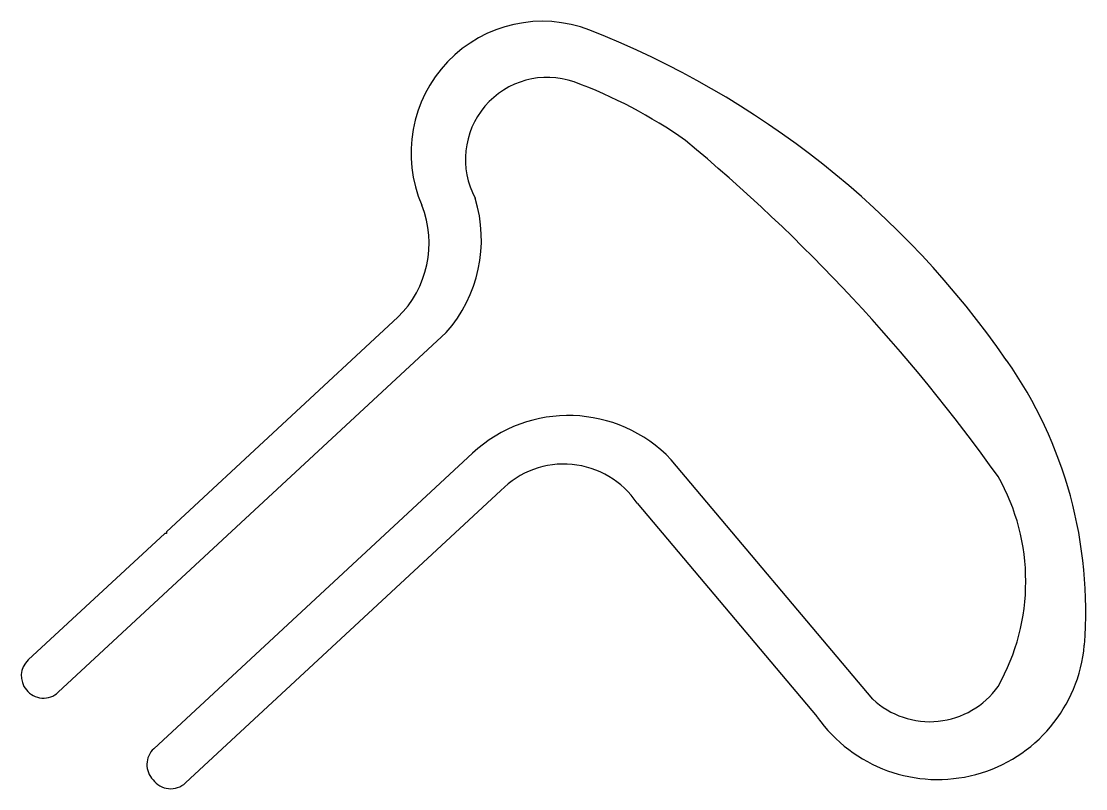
# Model space of a CAD drawing. Extents: x -13.9 to 19.4, y 6 to 29.9.
import ezdxf

# ---------------------------------------------------------------- set-up
doc = ezdxf.new("R2010")
doc.units = 0
doc.layers.get('0').update_dxf_attribs({"linetype": 'CONTINUOUS'})

msp = doc.modelspace()

# ---------------------------------------------------------------- linework, layer by layer
for p, q in [((-2.139, 20.69), (-9.374, 13.988)), ((-12.761, 8.973), (-0.628, 20.213)), ((0.188, 16.439), (-9.777, 7.207)), ((12.704, 8.759), (6.402, 16.238)), ((-8.783, 6.141), (1.079, 15.278)), ((5.335, 14.88), (10.97, 8.199)), ((-9.374, 13.988), (-9.378, 13.934)), ((-9.427, 13.938), (-13.699, 9.981)), ((-9.378, 13.934), (-9.427, 13.938))]:
    msp.add_line(p, q)
for centre, radius, start, end in [((2.379, 25.825), 4.113, 68.8813, 203.4527), ((-6.583, 3.087), 28.553, 34.7059, 68.5441), ((2.532, 25.623), 2.563, 70.9526, 208.2694), ((-1.858, 13.878), 15.1, 54.7912, 69.7513), ((-28.692, -16.681), 55.706, 35.5632, 50.3583), ((-3.914, 23.115), 4.384, 318.5482, 17.1665), ((-4.409, 23.002), 3.24, 314.4687, 21.4768), ((5.771, 11.527), 13.593, 355.4142, 35.1093), ((3.194, 13.203), 4.416, 43.4092, 132.8811), ((3.046, 13.352), 2.752, 33.7161, 135.6145), ((10.838, 12.438), 6.651, 330.4427, 29.548), ((14.734, 10.85), 4.604, 215.1633, 354.8945), ((-13.237, 9.482), 0.68, 132.8122, 220.1447), ((-13.226, 9.469), 0.68, 218.7062, 313.1656), ((14.49, 10.665), 2.612, 226.8506, 324.7419), ((-9.31, 6.713), 0.68, 133.333, 224.2478), ((-9.248, 6.638), 0.68, 216.0416, 313.0362)]:
    msp.add_arc(centre, radius, start, end)

doc.saveas('drawing.dxf')
